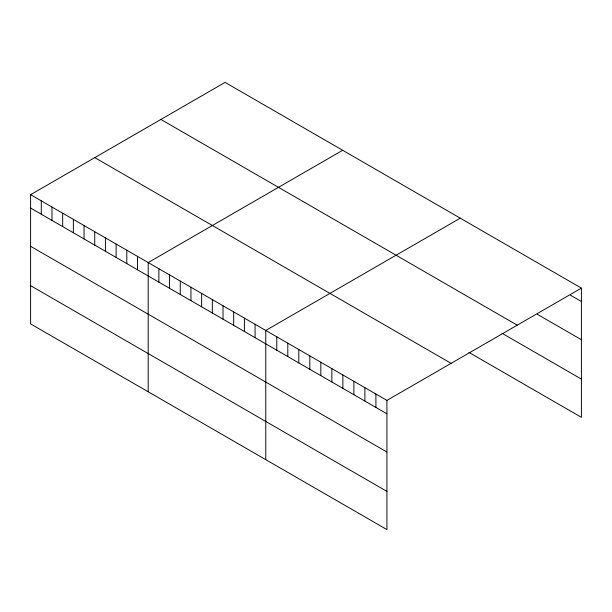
<?xml version="1.0" encoding="UTF-8"?>
<svg xmlns="http://www.w3.org/2000/svg" width="612" height="612" viewBox="0 0 612 612"><rect width="100%" height="100%" fill="white"/><g stroke="black" fill="none" stroke-linecap="round" stroke-linejoin="round"><path stroke-width="0.92" d="M30.6 194.677L386.922 400.393L386.922 529.602L30.6 323.886L30.6 194.677L225.078 82.398L581.4 288.114L581.4 417.323L468.907 352.374M342.666 150.284L148.188 262.563L148.188 391.772M460.255 218.17L265.769 330.449L265.769 459.658M386.922 400.393L581.4 288.114M570.384 295.152L581.4 301.509M537.344 314.293L581.4 339.729M160.902 119.447L517.224 325.171M501.947 333.234L581.4 379.103M94.776 157.621L451.098 363.344M30.6 208.072L386.922 413.796M30.6 246.292L386.922 452.016M30.6 285.666L386.922 491.39M375.906 394.036L375.906 407.439M364.89 387.679L364.89 401.074M353.881 381.322L353.881 394.717M342.865 374.965L342.865 388.36M331.849 368.6L331.849 382.003M320.841 362.243L320.841 375.646M309.825 355.886L309.825 369.281M298.809 349.529L298.809 362.924M287.801 343.171L287.801 356.567M276.785 336.814L276.785 350.209M255.082 324.284L255.082 337.679M244.395 318.11L244.395 331.505M233.7 311.936L233.7 325.332M223.013 305.763L223.013 319.166M212.326 299.597L212.326 312.992M201.631 293.423L201.631 306.819M190.944 287.25L190.944 300.653M180.257 281.076L180.257 294.479M169.562 274.91L169.562 288.306M158.875 268.737L158.875 282.132M137.493 256.39L137.493 269.793M126.806 250.224L126.806 263.619M116.119 244.05L116.119 257.445M105.425 237.877L105.425 251.28M94.738 231.703L94.738 245.106M84.051 225.537L84.051 238.932M73.356 219.364L73.356 232.759M62.669 213.19L62.669 226.593M51.982 207.017L51.982 220.419M41.287 200.851L41.287 214.246"/></g></svg>
